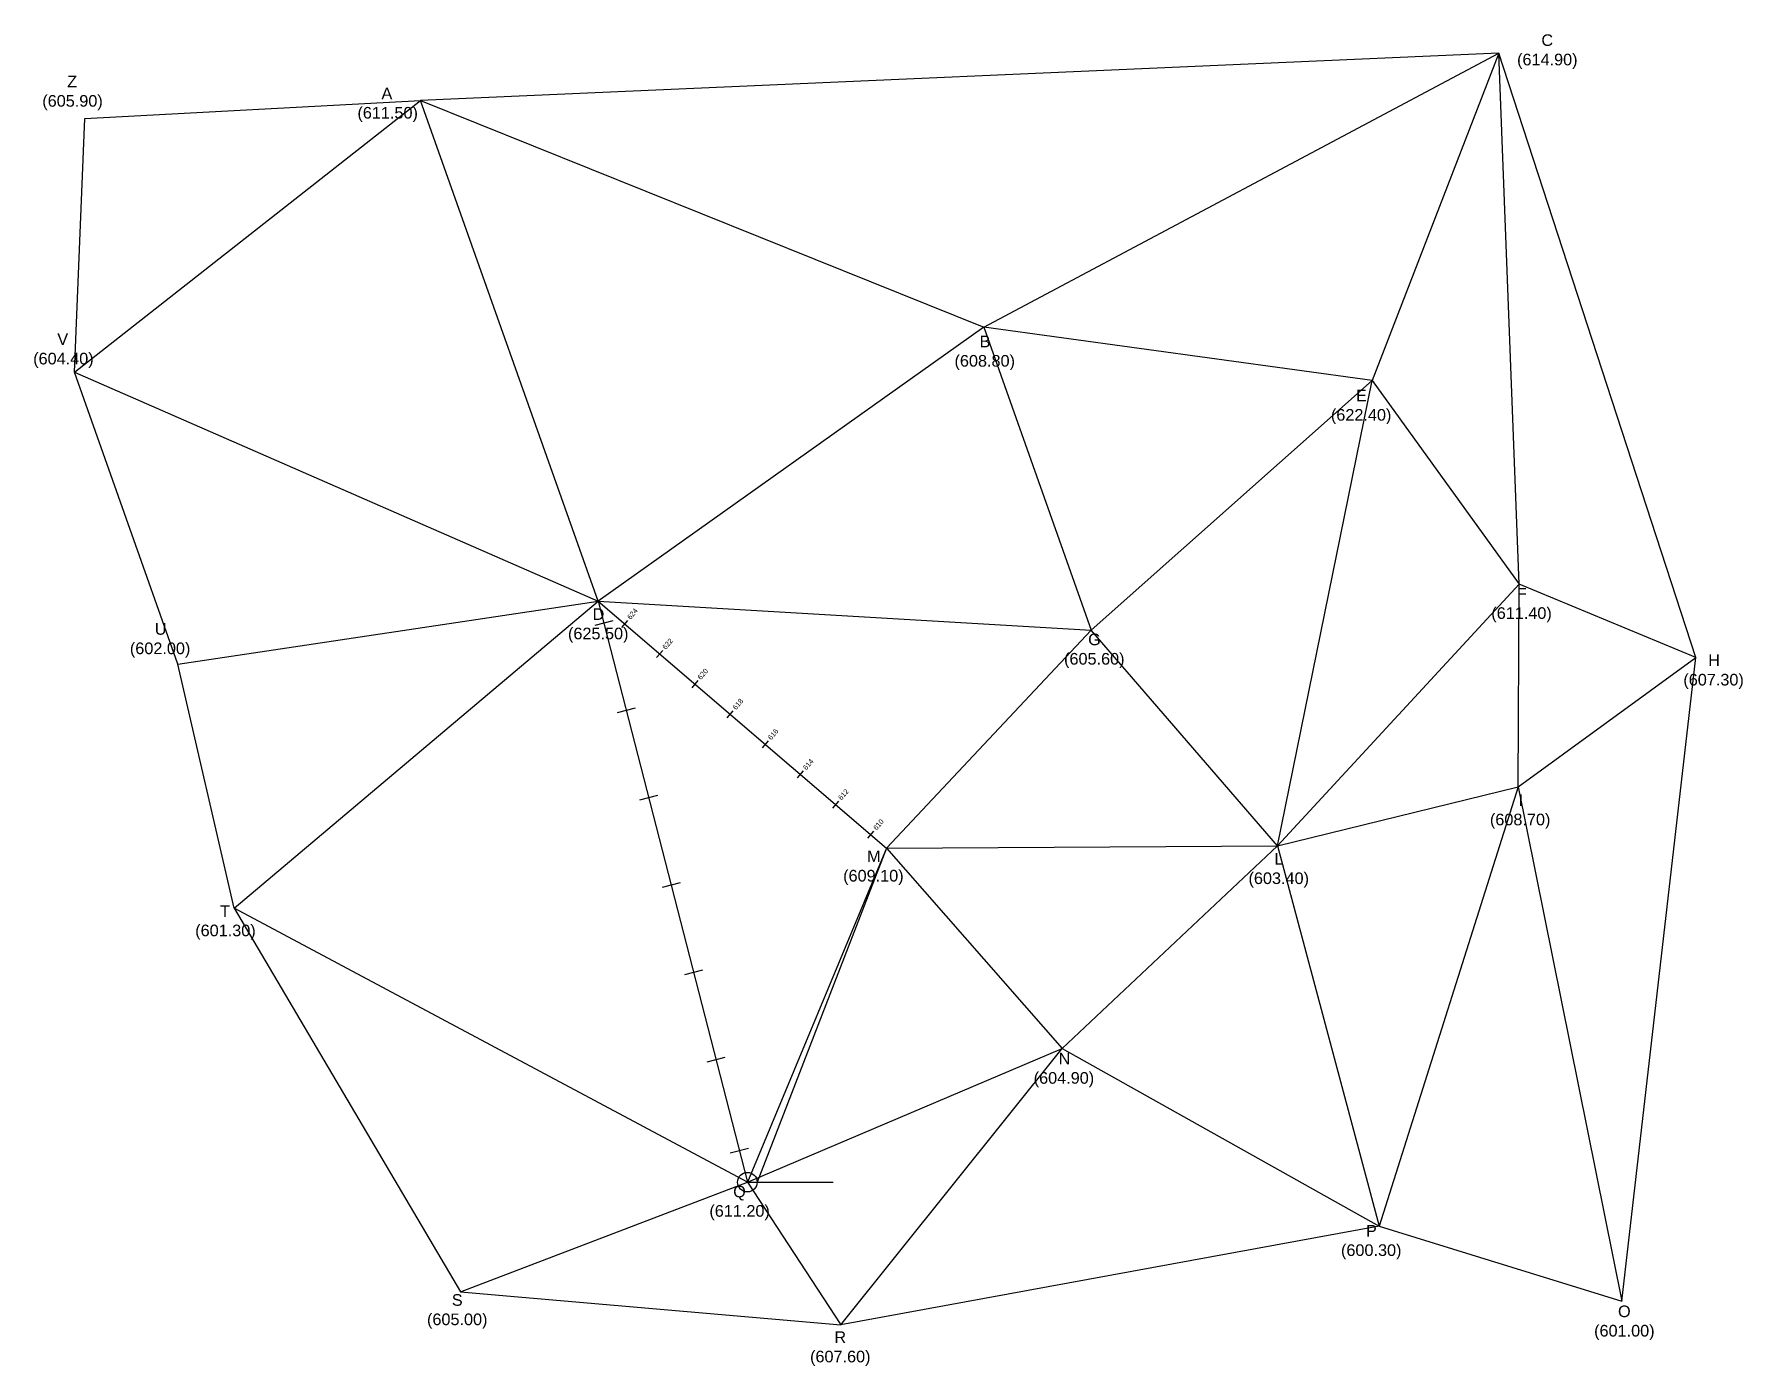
# Model space of a CAD drawing. Header units: millimetres. Extents: x -49 to 319, y -142 to 145.
import ezdxf

# ---------------------------------------------------------------- set-up
doc = ezdxf.new("R2010")
doc.units = ezdxf.units.MM
doc.styles.get("Standard").update_dxf_attribs({"font": 'arial.ttf'})

msp = doc.modelspace()

# ---------------------------------------------------------------- linework, layer by layer
for p, q in [((266.1, 140.7), (34.2, 130.5)), ((155.36, 81.75), (266.1, 140.7)), ((266.1, 140.7), (238.9, 70.3)), ((270.5, 26.5), (266.1, 140.7)), ((308.5, 10.7), (266.1, 140.7)), ((-40.2, 72.1), (34.2, 130.5)), ((-38, 126.6), (34.2, 130.5)), ((34.2, 130.5), (155.36, 81.75)), ((72.4, 22.8), (34.2, 130.5)), ((-40.2, 72.1), (-38, 126.6)), ((155.36, 81.75), (72.4, 22.8)), ((238.9, 70.3), (155.36, 81.75)), ((155.36, 81.75), (178.4, 16.6)), ((-18, 9.3), (-40.2, 72.1)), ((-40.2, 72.1), (72.4, 22.8)), ((178.4, 16.6), (238.9, 70.3)), ((218.5, -29.8), (238.9, 70.3)), ((238.9, 70.3), (270.5, 26.5)), ((270.5, 26.5), (218.5, -29.8)), ((270.3, -17.1), (270.5, 26.5)), ((308.5, 10.7), (270.5, 26.5)), ((-18, 9.3), (72.4, 22.8)), ((-5.9, -43.2), (72.4, 22.8)), ((72.4, 22.8), (178.4, 16.6)), ((178.4, 16.6), (134.4, -30.3)), ((218.5, -29.8), (178.4, 16.6)), ((-5.9, -43.2), (-18, 9.3)), ((270.3, -17.1), (308.5, 10.7)), ((292.6, -127.7), (308.5, 10.7)), ((218.5, -29.8), (270.3, -17.1)), ((270.3, -17.1), (240.4, -111.6)), ((270.3, -17.1), (292.6, -127.7)), ((134.4, -30.3), (104.5, -102.1)), ((134.4, -30.3), (218.5, -29.8)), ((134.4, -30.3), (172.2, -73.4)), ((172.2, -73.4), (218.5, -29.8)), ((218.5, -29.8), (240.4, -111.6)), ((104.5, -102.1), (-5.9, -43.2)), ((-5.9, -43.2), (42.8, -125.7)), ((104.5, -102.1), (172.2, -73.4)), ((124.6, -132.8), (172.2, -73.4)), ((172.2, -73.4), (240.4, -111.6)), ((42.8, -125.7), (104.5, -102.1)), ((104.5, -102.1), (124.6, -132.8)), ((240.4, -111.6), (124.6, -132.8)), ((240.4, -111.6), (292.6, -127.7)), ((42.8, -125.7), (124.6, -132.8))]:
    msp.add_line(p, q)
at = {"color": 5}
for q in [(134.4, -30.3), (104.5, -102.1)]:
    msp.add_line((72.4, 22.8), q, dxfattribs=at)
at = {"color": 2}
for p, q in [((75.54, 18.6), (71.67, 17.61)), ((80.37, -0.18), (76.5, -1.18)), ((85.2, -18.96), (81.32, -19.96)), ((134.4, -30.3), (106.6, -102.1)), ((90.03, -37.74), (86.15, -38.74)), ((94.85, -56.53), (90.98, -57.52)), ((99.68, -75.31), (95.81, -76.3)), ((104.71, -94.88), (100.83, -95.87)), ((104.5, -102.1), (122.95, -102.1))]:
    msp.add_line(p, q, dxfattribs=at)
at = {"color": 1}
for p, q in [((78.72, 18.7), (77.42, 17.18)), ((86.28, 12.23), (84.98, 10.71)), ((93.84, 5.75), (92.54, 4.23)), ((101.4, -0.72), (100.1, -2.24)), ((108.97, -7.2), (107.66, -8.72)), ((116.53, -13.68), (115.23, -15.19)), ((124.09, -20.15), (122.79, -21.67)), ((131.65, -26.63), (130.35, -28.15))]:
    msp.add_line(p, q, dxfattribs=at)
at = {"color": 2}
msp.add_circle((104.5, -102.1), 2.1, dxfattribs=at)

# ---------------------------------------------------------------- texts
for s, p in [('624', (79.37, 18.79)), ('622', (86.93, 12.32)), ('620', (94.49, 5.84)), ('618', (102.05, -0.63)), ('616', (109.61, -7.11)), ('614', (117.17, -13.59)), ('612', (124.73, -20.06)), ('610', (132.29, -26.54))]:
    msp.add_text(s, height=1.092, rotation=49.4215, dxfattribs=at).set_placement(p)
at = {"color": 6, "char_height": 2.5, "attachment_point": 1}
for s, insert in [('\\pi4.2855;C\\P\\pi-0.94475;(614.90)', (270.98, 144.73)), ('\\pi4.4023;Z\\P\\pi-0.94475;(605.90)', (-46.2, 135.84)), ('\\pi4.2232;A\\P\\pi-0.94475;(611.50)', (21.58, 133.28)), ('\\pi4.2471;V\\P\\pi-0.94475;(604.40)', (-48.16, 80.42)), ('\\pi4.4466;B\\P\\pi-0.94475;(608.80)', (149.99, 79.94)), ('\\pi4.4577;E\\P\\pi-0.94475;(622.40)', (230.94, 68.32)), ('\\pi4.5472;F\\P\\pi-0.94475;(611.40)', (265.44, 25.69)), ('\\pi4.3571;D\\P\\pi-0.94475;(625.50)', (66.86, 21.3)), ('\\pi4.4074;U\\P\\pi-0.94475;(602.00)', (-27.36, 18.11)), ('\\pi4.2343;G\\P\\pi-0.94475;(605.60)', (173.55, 15.86)), ('\\pi4.41;H\\P\\pi-0.94475;(607.30)', (306.74, 11.37)), ('\\pi5.2251;I\\P\\pi-0.94475;(608.70)', (265.14, -18.7)), ('\\pi4.1976;M\\P\\pi-0.94475;(609.10)', (126.04, -30.79)), ('\\pi4.6095;L\\P\\pi-0.94475;(603.40)', (213.22, -31.33)), ('\\pi4.3997;T\\P\\pi-0.94475;(601.30)', (-13.31, -42.56)), ('\\pi4.4057;N\\P\\pi-0.94475;(604.90)', (167.02, -74.27)), ('\\pi4.1712;Q\\P\\pi-0.94475;(611.20)', (97.27, -102.87)), ('\\pi4.4364;P\\P\\pi-0.94475;(600.30)', (233.11, -111.31)), ('\\pi4.3955;S\\P\\pi-0.94475;(605.00)', (36.54, -126.19)), ('\\pi4.1951;O\\P\\pi-0.94475;(601.00)', (287.55, -128.64)), ('\\pi4.2889;R\\P\\pi-0.94475;(607.60)', (118.92, -134.19))]:
    msp.add_mtext_dynamic_manual_height_columns(s, width=10.781, gutter_width=12.5, heights=[0], dxfattribs=dict(at, insert=insert))

doc.saveas('drawing.dxf')
